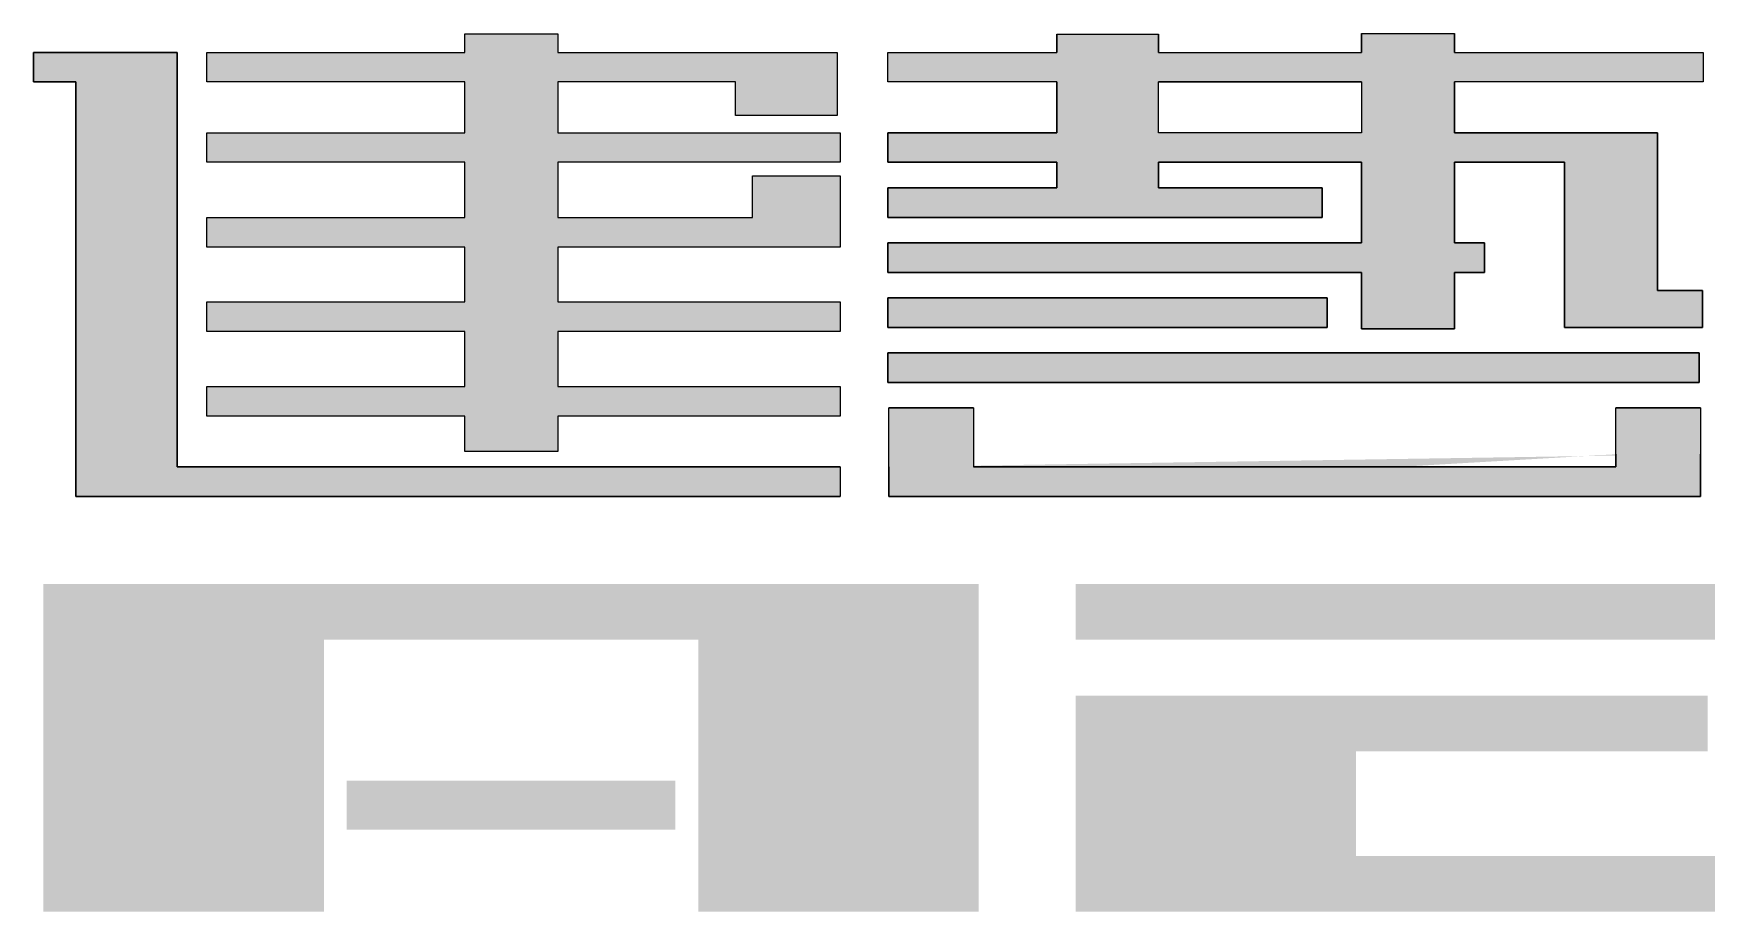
# Model space of a CAD drawing. Extents: x -809667 to 586099, y 3084146 to 3634412.
# Drawn here: x 380336.78 to 380352.23, y 3087135.89 to 3087144 of the extents above; entities that cross this region are included whole.
import ezdxf

# ---------------------------------------------------------------- set-up
doc = ezdxf.new("R2010")
doc.units = 0
doc.header["$LTSCALE"] = 0.5
doc.layers.add('PUB_TITLE', color=4, linetype='CONTINUOUS')

msp = doc.modelspace()

# ---------------------------------------------------------------- hatches: boundary and pattern name
at = {"layer": 'PUB_TITLE'}
for points in [[(380340.765, 3087143.081), (380340.765, 3087143.55), (380338.382, 3087143.55), (380338.382, 3087143.823), (380340.765, 3087143.823), (380340.765, 3087143.996), (380341.625, 3087143.996), (380341.625, 3087143.823), (380344.203, 3087143.823), (380344.203, 3087143.55), (380344.203, 3087143.239), (380343.265, 3087143.239), (380343.265, 3087143.55), (380341.625, 3087143.55), (380341.625, 3087143.081), (380344.23, 3087143.081), (380344.23, 3087142.808), (380341.625, 3087142.808), (380341.625, 3087142.3), (380343.422, 3087142.3), (380343.422, 3087142.684), (380344.23, 3087142.684), (380344.23, 3087142.3), (380344.23, 3087142.026), (380341.625, 3087142.026), (380341.625, 3087141.519), (380344.23, 3087141.519), (380344.23, 3087141.245), (380341.625, 3087141.245), (380341.625, 3087140.737), (380344.23, 3087140.737), (380344.23, 3087140.464), (380341.625, 3087140.464), (380341.625, 3087140.138), (380340.765, 3087140.138), (380340.765, 3087140.464), (380338.382, 3087140.464), (380338.382, 3087140.737), (380340.765, 3087140.737), (380340.765, 3087141.245), (380338.382, 3087141.245), (380338.382, 3087141.519), (380340.765, 3087141.519), (380340.765, 3087142.026), (380338.382, 3087142.026), (380338.382, 3087142.3), (380340.765, 3087142.3), (380340.765, 3087142.808), (380338.382, 3087142.808), (380338.382, 3087143.081)], [(380340.765, 3087143.081), (380340.765, 3087143.55), (380338.382, 3087143.55), (380338.382, 3087143.823), (380340.765, 3087143.823), (380340.765, 3087143.996), (380341.625, 3087143.996), (380341.625, 3087143.823), (380344.203, 3087143.823), (380344.203, 3087143.55), (380344.203, 3087143.239), (380343.265, 3087143.239), (380343.265, 3087143.55), (380341.625, 3087143.55), (380341.625, 3087143.081), (380344.23, 3087143.081), (380344.23, 3087142.808), (380341.625, 3087142.808), (380341.625, 3087142.3), (380343.422, 3087142.3), (380343.422, 3087142.684), (380344.23, 3087142.684), (380344.23, 3087142.3), (380344.23, 3087142.026), (380341.625, 3087142.026), (380341.625, 3087141.519), (380344.23, 3087141.519), (380344.23, 3087141.245), (380341.625, 3087141.245), (380341.625, 3087140.737), (380344.23, 3087140.737), (380344.23, 3087140.464), (380341.625, 3087140.464), (380341.625, 3087140.138), (380340.765, 3087140.138), (380340.765, 3087140.464), (380338.382, 3087140.464), (380338.382, 3087140.737), (380340.765, 3087140.737), (380340.765, 3087141.245), (380338.382, 3087141.245), (380338.382, 3087141.519), (380340.765, 3087141.519), (380340.765, 3087142.026), (380338.382, 3087142.026), (380338.382, 3087142.3), (380340.765, 3087142.3), (380340.765, 3087142.808), (380338.382, 3087142.808), (380338.382, 3087143.081)], [(380336.78, 3087143.823), (380338.109, 3087143.823), (380338.109, 3087139.995), (380344.23, 3087139.995), (380344.23, 3087139.722), (380337.171, 3087139.722), (380337.171, 3087143.55), (380336.78, 3087143.55)], [(380336.78, 3087143.823), (380338.109, 3087143.823), (380338.109, 3087139.995), (380344.23, 3087139.995), (380344.23, 3087139.722), (380337.171, 3087139.722), (380337.171, 3087143.55), (380336.78, 3087143.55)]]:
    msp.add_hatch(color=256, dxfattribs=at).paths.add_polyline_path(points)
h = msp.add_hatch(color=256, dxfattribs=at)
h.paths.add_polyline_path([(380346.234, 3087143.993), (380347.172, 3087143.993), (380347.172, 3087143.823), (380349.047, 3087143.823), (380349.047, 3087143.998), (380349.906, 3087143.998), (380349.906, 3087143.823), (380352.203, 3087143.823), (380352.203, 3087143.55), (380349.906, 3087143.55), (380349.906, 3087143.081), (380351.782, 3087143.081), (380351.782, 3087141.625), (380352.197, 3087141.625), (380352.197, 3087141.284), (380350.922, 3087141.284), (380350.922, 3087142.808), (380349.906, 3087142.808), (380349.906, 3087142.066), (380350.183, 3087142.066), (380350.183, 3087141.792), (380349.906, 3087141.792), (380349.906, 3087141.27), (380349.047, 3087141.27), (380349.047, 3087141.792), (380344.672, 3087141.792), (380344.672, 3087142.066), (380349.047, 3087142.066), (380349.047, 3087142.808), (380347.172, 3087142.808), (380347.172, 3087142.573), (380348.683, 3087142.573), (380348.683, 3087142.3), (380344.672, 3087142.3), (380344.672, 3087142.573), (380346.234, 3087142.573), (380346.234, 3087142.808), (380344.672, 3087142.808), (380344.672, 3087143.081), (380346.234, 3087143.081), (380346.234, 3087143.55), (380344.672, 3087143.55), (380344.672, 3087143.823), (380346.234, 3087143.823)])
h.paths.add_polyline_path([(380347.172, 3087143.55), (380349.047, 3087143.55), (380349.047, 3087143.081), (380347.172, 3087143.081)], flags=16)
h = msp.add_hatch(color=256, dxfattribs=at)
h.paths.add_polyline_path([(380344.682, 3087140.542), (380345.463, 3087140.542), (380345.463, 3087139.995), (380351.396, 3087139.995), (380351.396, 3087140.542), (380352.177, 3087140.542), (380352.177, 3087139.722), (380344.682, 3087139.722)])
h.paths.add_polyline_path([(380344.672, 3087141.05), (380352.166, 3087141.05), (380352.166, 3087140.776), (380344.672, 3087140.776)])
h.paths.add_polyline_path([(380344.672, 3087141.558), (380348.729, 3087141.558), (380348.729, 3087141.284), (380344.672, 3087141.284)])
h = msp.add_hatch(color=256, dxfattribs=at)
h.paths.add_polyline_path([(380344.682, 3087140.542), (380345.463, 3087140.542), (380345.463, 3087139.995), (380351.396, 3087139.995), (380351.396, 3087140.542), (380352.177, 3087140.542), (380352.177, 3087139.722), (380344.682, 3087139.722)])
h.paths.add_polyline_path([(380344.672, 3087141.05), (380352.166, 3087141.05), (380352.166, 3087140.776), (380344.672, 3087140.776)])
h.paths.add_polyline_path([(380344.672, 3087141.558), (380348.729, 3087141.558), (380348.729, 3087141.284), (380344.672, 3087141.284)])
h = msp.add_hatch(color=256, dxfattribs=at)
h.paths.add_polyline_path([(380345.463, 3087140.542), (380344.682, 3087140.542), (380344.682, 3087139.722), (380352.177, 3087139.722), (380352.177, 3087140.542), (380351.396, 3087140.542), (380351.396, 3087139.995), (380345.463, 3087139.995)])
h.paths.add_polyline_path([(380352.177, 3087139.722), (380344.682, 3087139.722)], flags=16)
h.paths.add_polyline_path([(380345.463, 3087139.995), (380351.396, 3087139.995)], flags=16)
h.paths.add_polyline_path([(380345.463, 3087139.995), (380351.313, 3087139.995)], flags=16)
h.paths.add_polyline_path([(380345.463, 3087140.112), (380345.463, 3087139.995)], flags=16)
h.paths.add_polyline_path([(380344.682, 3087139.722), (380344.682, 3087140.112)], flags=16)
h.paths.add_polyline_path([(380352.094, 3087139.722), (380344.682, 3087139.722)], flags=16)
edge = h.paths.add_edge_path(flags=17)
edge.add_line((380351.396, 3087140.112), (380351.396, 3087139.995))
edge.add_line((380352.177, 3087139.722), (380352.177, 3087140.112))
edge.add_line((380344.682, 3087139.995), (380344.682, 3087139.722))
h = msp.add_hatch(color=256, dxfattribs=at)
h.paths.add_polyline_path([(380346.405, 3087137.883), (380346.405, 3087135.889), (380355.045, 3087135.889), (380355.045, 3087138.913), (380346.405, 3087138.913), (380346.405, 3087138.4), (380352.453, 3087138.4), (380352.453, 3087136.402), (380348.997, 3087136.402), (380348.997, 3087137.37), (380352.243, 3087137.37), (380352.243, 3087137.883)])
h.paths.add_polyline_path([(380339.674, 3087137.099), (380342.71, 3087137.099), (380342.71, 3087136.645), (380339.674, 3087136.645)], flags=17)
h.paths.add_polyline_path([(380339.464, 3087138.4), (380342.92, 3087138.4), (380342.92, 3087135.889), (380345.512, 3087135.889), (380345.512, 3087138.913), (380336.872, 3087138.913), (380336.872, 3087135.889), (380339.464, 3087135.889)])
h.paths.add_polyline_path([(380365.47, 3087135.889), (380365.47, 3087138.913), (380368.062, 3087138.913), (380368.062, 3087135.889)])
h.paths.add_polyline_path([(380364.578, 3087135.889), (380364.578, 3087136.343), (380358.53, 3087136.343), (380358.53, 3087138.46), (380364.578, 3087138.46), (380364.578, 3087138.913), (380355.938, 3087138.913), (380355.938, 3087135.889)])
edge = h.paths.add_edge_path()
edge.add_line((380346.405, 3087135.889), (380348.056, 3087135.889))

# ---------------------------------------------------------------- linework, layer by layer
for p, q in [((380340.765, 3087143.823), (380340.765, 3087143.996)), ((380340.765, 3087143.996), (380341.625, 3087143.996)), ((380340.765, 3087143.823), (380340.765, 3087143.996)), ((380340.765, 3087143.996), (380341.625, 3087143.996)), ((380341.625, 3087143.996), (380341.625, 3087143.823)), ((380341.625, 3087143.996), (380341.625, 3087143.823)), ((380346.234, 3087143.993), (380346.234, 3087143.823)), ((380346.234, 3087143.993), (380347.172, 3087143.993)), ((380346.273, 3087143.993), (380347.172, 3087143.993)), ((380347.172, 3087143.823), (380347.172, 3087143.993)), ((380349.047, 3087143.998), (380349.047, 3087143.823)), ((380349.047, 3087143.998), (380349.906, 3087143.998)), ((380349.906, 3087143.823), (380349.906, 3087143.998)), ((380338.109, 3087143.823), (380336.78, 3087143.823)), ((380336.78, 3087143.823), (380336.78, 3087143.55)), ((380336.78, 3087143.823), (380338.109, 3087143.823)), ((380336.78, 3087143.55), (380336.78, 3087143.823)), ((380338.109, 3087143.823), (380336.78, 3087143.823)), ((380336.78, 3087143.823), (380336.78, 3087143.55)), ((380336.78, 3087143.823), (380338.109, 3087143.823)), ((380336.78, 3087143.55), (380336.78, 3087143.823)), ((380338.109, 3087139.995), (380338.109, 3087143.823)), ((380338.109, 3087143.823), (380338.109, 3087139.995)), ((380338.109, 3087139.995), (380338.109, 3087143.823)), ((380338.109, 3087143.823), (380338.109, 3087139.995)), ((380338.382, 3087143.55), (380338.382, 3087143.823)), ((380338.382, 3087143.823), (380340.765, 3087143.823)), ((380338.382, 3087143.55), (380338.382, 3087143.823)), ((380338.382, 3087143.823), (380340.765, 3087143.823)), ((380341.625, 3087143.823), (380344.203, 3087143.823)), ((380341.625, 3087143.823), (380344.203, 3087143.823)), ((380344.203, 3087143.823), (380344.203, 3087143.55)), ((380344.203, 3087143.823), (380344.203, 3087143.55)), ((380344.672, 3087143.55), (380344.672, 3087143.823)), ((380344.672, 3087143.55), (380344.672, 3087143.823)), ((380344.672, 3087143.55), (380344.672, 3087143.823)), ((380344.672, 3087143.823), (380346.234, 3087143.823)), ((380344.672, 3087143.55), (380344.672, 3087143.823)), ((380347.172, 3087143.823), (380349.047, 3087143.823)), ((380347.445, 3087143.823), (380349.047, 3087143.823)), ((380349.906, 3087143.823), (380352.203, 3087143.823)), ((380350.421, 3087143.823), (380352.203, 3087143.823)), ((380350.421, 3087143.823), (380352.203, 3087143.823)), ((380350.421, 3087143.823), (380352.203, 3087143.823)), ((380352.203, 3087143.823), (380352.203, 3087143.55)), ((380352.203, 3087143.823), (380352.203, 3087143.55)), ((380352.203, 3087143.823), (380352.203, 3087143.55)), ((380352.203, 3087143.823), (380352.203, 3087143.55)), ((380336.78, 3087143.55), (380337.171, 3087143.55)), ((380337.171, 3087143.55), (380336.78, 3087143.55)), ((380336.78, 3087143.55), (380337.171, 3087143.55)), ((380337.171, 3087143.55), (380336.78, 3087143.55)), ((380337.171, 3087143.55), (380337.171, 3087139.722)), ((380337.171, 3087139.722), (380337.171, 3087143.55)), ((380337.171, 3087143.55), (380337.171, 3087139.722)), ((380337.171, 3087139.722), (380337.171, 3087143.55)), ((380340.765, 3087143.55), (380338.382, 3087143.55)), ((380340.765, 3087143.55), (380338.382, 3087143.55)), ((380340.765, 3087143.081), (380340.765, 3087143.55)), ((380340.765, 3087143.081), (380340.765, 3087143.55)), ((380343.265, 3087143.55), (380341.625, 3087143.55)), ((380341.625, 3087143.55), (380341.625, 3087143.081)), ((380343.265, 3087143.55), (380341.625, 3087143.55)), ((380341.625, 3087143.55), (380341.625, 3087143.081)), ((380343.265, 3087143.239), (380343.265, 3087143.55)), ((380343.265, 3087143.239), (380343.265, 3087143.55)), ((380344.203, 3087143.55), (380344.203, 3087143.239)), ((380344.203, 3087143.55), (380344.203, 3087143.239)), ((380346.234, 3087143.55), (380344.672, 3087143.55)), ((380346.234, 3087143.55), (380344.672, 3087143.55)), ((380346.234, 3087143.55), (380346.234, 3087143.081)), ((380347.172, 3087143.081), (380347.172, 3087143.55)), ((380349.047, 3087143.55), (380347.172, 3087143.55)), ((380349.047, 3087143.55), (380349.047, 3087143.081)), ((380349.906, 3087143.081), (380349.906, 3087143.55)), ((380352.203, 3087143.55), (380349.906, 3087143.55)), ((380352.203, 3087143.55), (380350.421, 3087143.55)), ((380352.203, 3087143.55), (380350.421, 3087143.55)), ((380352.203, 3087143.55), (380350.421, 3087143.55)), ((380346.234, 3087143.33), (380346.234, 3087143.081)), ((380347.172, 3087143.081), (380347.172, 3087143.33)), ((380349.906, 3087143.081), (380349.906, 3087143.334)), ((380344.203, 3087143.239), (380343.265, 3087143.239)), ((380344.203, 3087143.239), (380343.265, 3087143.239)), ((380338.382, 3087142.808), (380338.382, 3087143.081)), ((380338.382, 3087143.081), (380340.765, 3087143.081)), ((380338.382, 3087142.808), (380338.382, 3087143.081)), ((380338.382, 3087143.081), (380340.765, 3087143.081)), ((380341.625, 3087143.081), (380344.23, 3087143.081)), ((380341.625, 3087143.081), (380344.23, 3087143.081)), ((380344.23, 3087143.081), (380344.23, 3087142.808)), ((380344.23, 3087143.081), (380344.23, 3087142.808)), ((380346.234, 3087143.081), (380344.672, 3087143.081)), ((380344.672, 3087143.081), (380344.672, 3087142.808)), ((380346.234, 3087143.081), (380344.672, 3087143.081)), ((380344.672, 3087143.081), (380344.672, 3087142.808)), ((380349.047, 3087143.081), (380347.172, 3087143.081)), ((380349.047, 3087143.081), (380347.172, 3087143.081)), ((380351.782, 3087143.081), (380349.906, 3087143.081)), ((380351.782, 3087143.081), (380349.906, 3087143.081)), ((380351.782, 3087141.625), (380351.782, 3087143.081)), ((380351.782, 3087141.625), (380351.782, 3087143.081)), ((380340.765, 3087142.808), (380338.382, 3087142.808)), ((380340.765, 3087142.808), (380338.382, 3087142.808)), ((380340.765, 3087142.3), (380340.765, 3087142.808)), ((380340.765, 3087142.3), (380340.765, 3087142.808)), ((380344.23, 3087142.808), (380341.625, 3087142.808)), ((380341.625, 3087142.808), (380341.625, 3087142.3)), ((380344.23, 3087142.808), (380341.625, 3087142.808)), ((380341.625, 3087142.808), (380341.625, 3087142.3)), ((380344.672, 3087142.808), (380346.234, 3087142.808)), ((380344.672, 3087142.808), (380346.234, 3087142.808)), ((380346.234, 3087142.808), (380346.234, 3087142.573)), ((380346.234, 3087142.808), (380346.234, 3087142.573)), ((380347.172, 3087142.573), (380347.172, 3087142.808)), ((380347.172, 3087142.808), (380349.047, 3087142.808)), ((380347.172, 3087142.573), (380347.172, 3087142.808)), ((380347.172, 3087142.808), (380349.047, 3087142.808)), ((380349.047, 3087142.808), (380349.047, 3087142.066)), ((380349.047, 3087142.808), (380349.047, 3087142.066)), ((380349.906, 3087142.066), (380349.906, 3087142.808)), ((380349.906, 3087142.808), (380350.922, 3087142.808)), ((380349.906, 3087142.066), (380349.906, 3087142.808)), ((380349.906, 3087142.808), (380350.922, 3087142.808)), ((380350.922, 3087142.808), (380350.922, 3087141.284)), ((380350.922, 3087142.808), (380350.922, 3087141.284)), ((380343.422, 3087142.3), (380343.422, 3087142.684)), ((380343.422, 3087142.684), (380344.23, 3087142.684)), ((380343.422, 3087142.3), (380343.422, 3087142.684)), ((380343.422, 3087142.684), (380344.23, 3087142.684)), ((380344.23, 3087142.684), (380344.23, 3087142.3)), ((380344.23, 3087142.684), (380344.23, 3087142.3)), ((380346.234, 3087142.573), (380344.672, 3087142.573)), ((380344.672, 3087142.573), (380344.672, 3087142.3)), ((380346.234, 3087142.573), (380344.672, 3087142.573)), ((380344.672, 3087142.573), (380344.672, 3087142.3)), ((380348.683, 3087142.573), (380347.172, 3087142.573)), ((380348.683, 3087142.573), (380347.172, 3087142.573)), ((380348.683, 3087142.3), (380348.683, 3087142.573)), ((380348.683, 3087142.3), (380348.683, 3087142.573)), ((380338.382, 3087142.026), (380338.382, 3087142.3)), ((380338.382, 3087142.3), (380340.765, 3087142.3)), ((380338.382, 3087142.026), (380338.382, 3087142.3)), ((380338.382, 3087142.3), (380340.765, 3087142.3)), ((380341.625, 3087142.3), (380343.422, 3087142.3)), ((380341.625, 3087142.3), (380343.422, 3087142.3)), ((380344.23, 3087142.3), (380344.23, 3087142.026)), ((380344.23, 3087142.3), (380344.23, 3087142.026)), ((380344.672, 3087142.3), (380348.683, 3087142.3)), ((380344.672, 3087142.3), (380348.683, 3087142.3)), ((380340.765, 3087142.026), (380338.382, 3087142.026)), ((380340.765, 3087142.026), (380338.382, 3087142.026)), ((380340.765, 3087141.519), (380340.765, 3087142.026)), ((380340.765, 3087141.519), (380340.765, 3087142.026)), ((380344.23, 3087142.026), (380341.625, 3087142.026)), ((380341.625, 3087142.026), (380341.625, 3087141.519)), ((380344.23, 3087142.026), (380341.625, 3087142.026)), ((380341.625, 3087142.026), (380341.625, 3087141.519)), ((380349.047, 3087142.066), (380344.672, 3087142.066)), ((380344.672, 3087142.066), (380344.672, 3087141.792)), ((380349.047, 3087142.066), (380344.672, 3087142.066)), ((380344.672, 3087142.066), (380344.672, 3087141.792)), ((380350.183, 3087142.066), (380349.906, 3087142.066)), ((380350.183, 3087142.066), (380349.906, 3087142.066)), ((380350.183, 3087141.792), (380350.183, 3087142.066)), ((380350.183, 3087141.792), (380350.183, 3087142.066)), ((380344.672, 3087141.792), (380349.047, 3087141.792)), ((380344.672, 3087141.792), (380349.047, 3087141.792)), ((380349.047, 3087141.792), (380349.047, 3087141.27)), ((380349.047, 3087141.792), (380349.047, 3087141.27)), ((380349.906, 3087141.27), (380349.906, 3087141.792)), ((380349.906, 3087141.792), (380350.183, 3087141.792)), ((380349.906, 3087141.27), (380349.906, 3087141.792)), ((380349.906, 3087141.792), (380350.183, 3087141.792)), ((380352.197, 3087141.625), (380351.782, 3087141.625)), ((380352.197, 3087141.625), (380351.782, 3087141.625)), ((380352.197, 3087141.284), (380352.197, 3087141.625)), ((380352.197, 3087141.284), (380352.197, 3087141.625)), ((380338.382, 3087141.245), (380338.382, 3087141.519)), ((380338.382, 3087141.519), (380340.765, 3087141.519)), ((380338.382, 3087141.245), (380338.382, 3087141.519)), ((380338.382, 3087141.519), (380340.765, 3087141.519)), ((380341.625, 3087141.519), (380344.23, 3087141.519)), ((380341.625, 3087141.519), (380344.23, 3087141.519)), ((380344.23, 3087141.519), (380344.23, 3087141.245)), ((380344.23, 3087141.519), (380344.23, 3087141.245)), ((380348.729, 3087141.558), (380344.672, 3087141.558)), ((380344.672, 3087141.558), (380344.672, 3087141.284)), ((380348.729, 3087141.558), (380344.672, 3087141.558)), ((380344.672, 3087141.558), (380344.672, 3087141.284)), ((380348.729, 3087141.284), (380348.729, 3087141.558)), ((380348.729, 3087141.284), (380348.729, 3087141.558)), ((380340.765, 3087141.245), (380338.382, 3087141.245)), ((380340.765, 3087141.245), (380338.382, 3087141.245)), ((380340.765, 3087140.737), (380340.765, 3087141.245)), ((380340.765, 3087140.737), (380340.765, 3087141.245)), ((380344.23, 3087141.245), (380341.625, 3087141.245)), ((380341.625, 3087141.245), (380341.625, 3087140.737)), ((380344.23, 3087141.245), (380341.625, 3087141.245)), ((380341.625, 3087141.245), (380341.625, 3087140.737)), ((380344.672, 3087141.284), (380348.729, 3087141.284)), ((380344.672, 3087141.284), (380348.729, 3087141.284)), ((380349.047, 3087141.27), (380349.906, 3087141.27)), ((380349.047, 3087141.27), (380349.906, 3087141.27)), ((380350.922, 3087141.284), (380351.847, 3087141.284)), ((380350.922, 3087141.284), (380351.847, 3087141.284)), ((380351.847, 3087141.284), (380352.197, 3087141.284)), ((380351.847, 3087141.284), (380352.197, 3087141.284)), ((380352.166, 3087141.05), (380344.672, 3087141.05)), ((380344.672, 3087141.05), (380344.672, 3087140.776)), ((380352.166, 3087141.05), (380344.672, 3087141.05)), ((380344.672, 3087141.05), (380344.672, 3087140.776)), ((380352.166, 3087140.776), (380352.166, 3087141.05)), ((380352.166, 3087140.776), (380352.166, 3087141.05)), ((380338.382, 3087140.464), (380338.382, 3087140.737)), ((380338.382, 3087140.737), (380340.765, 3087140.737)), ((380338.382, 3087140.464), (380338.382, 3087140.737)), ((380338.382, 3087140.737), (380340.765, 3087140.737)), ((380341.625, 3087140.737), (380344.23, 3087140.737)), ((380341.625, 3087140.737), (380344.23, 3087140.737)), ((380344.23, 3087140.737), (380344.23, 3087140.464)), ((380344.23, 3087140.737), (380344.23, 3087140.464)), ((380344.672, 3087140.776), (380352.166, 3087140.776)), ((380344.672, 3087140.776), (380352.166, 3087140.776)), ((380344.682, 3087139.722), (380344.682, 3087140.542)), ((380345.463, 3087140.542), (380344.682, 3087140.542)), ((380344.682, 3087139.722), (380344.682, 3087140.542)), ((380345.463, 3087140.542), (380344.682, 3087140.542)), ((380345.463, 3087140.542), (380345.463, 3087139.995)), ((380345.463, 3087140.542), (380345.463, 3087139.995)), ((380352.177, 3087140.542), (380351.396, 3087140.542)), ((380351.396, 3087139.995), (380351.396, 3087140.542)), ((380352.177, 3087140.542), (380351.396, 3087140.542)), ((380351.396, 3087139.995), (380351.396, 3087140.542)), ((380352.177, 3087140.542), (380352.177, 3087139.722)), ((380352.177, 3087140.542), (380352.177, 3087139.722)), ((380340.765, 3087140.464), (380338.382, 3087140.464)), ((380340.765, 3087140.464), (380338.382, 3087140.464)), ((380340.765, 3087140.138), (380340.765, 3087140.464)), ((380340.765, 3087140.138), (380340.765, 3087140.464)), ((380344.23, 3087140.464), (380341.625, 3087140.464)), ((380341.625, 3087140.464), (380341.625, 3087140.138)), ((380344.23, 3087140.464), (380341.625, 3087140.464)), ((380341.625, 3087140.464), (380341.625, 3087140.138)), ((380341.625, 3087140.138), (380340.765, 3087140.138)), ((380341.625, 3087140.138), (380340.765, 3087140.138)), ((380344.682, 3087139.722), (380344.682, 3087140.112)), ((380344.682, 3087139.722), (380344.682, 3087140.112)), ((380344.682, 3087139.722), (380344.682, 3087140.112)), ((380344.682, 3087139.722), (380344.682, 3087140.112)), ((380345.463, 3087140.112), (380345.463, 3087139.995)), ((380345.463, 3087140.112), (380345.463, 3087139.995)), ((380345.463, 3087140.112), (380345.463, 3087139.995)), ((380345.463, 3087140.112), (380345.463, 3087139.995)), ((380351.396, 3087140.112), (380351.396, 3087139.995)), ((380351.396, 3087140.112), (380351.396, 3087139.995)), ((380352.177, 3087139.722), (380352.177, 3087140.112)), ((380352.177, 3087139.722), (380352.177, 3087140.112)), ((380344.23, 3087139.995), (380338.109, 3087139.995)), ((380338.109, 3087139.995), (380344.23, 3087139.995)), ((380344.23, 3087139.995), (380338.109, 3087139.995)), ((380338.109, 3087139.995), (380344.23, 3087139.995)), ((380344.23, 3087139.995), (380344.23, 3087139.722)), ((380344.23, 3087139.995), (380344.23, 3087139.722)), ((380344.23, 3087139.995), (380344.23, 3087139.722)), ((380344.23, 3087139.995), (380344.23, 3087139.722)), ((380344.682, 3087139.995), (380344.682, 3087139.722)), ((380344.682, 3087139.995), (380344.682, 3087139.722)), ((380345.463, 3087139.995), (380351.313, 3087139.995)), ((380345.463, 3087139.995), (380351.313, 3087139.995)), ((380351.396, 3087139.995), (380345.463, 3087139.995)), ((380345.463, 3087139.995), (380351.396, 3087139.995)), ((380345.463, 3087139.995), (380351.313, 3087139.995)), ((380345.463, 3087139.995), (380351.313, 3087139.995)), ((380351.396, 3087139.995), (380345.463, 3087139.995)), ((380345.463, 3087139.995), (380351.396, 3087139.995)), ((380337.171, 3087139.722), (380344.23, 3087139.722)), ((380344.23, 3087139.722), (380337.171, 3087139.722)), ((380337.171, 3087139.722), (380344.23, 3087139.722)), ((380344.23, 3087139.722), (380337.171, 3087139.722)), ((380352.094, 3087139.722), (380344.682, 3087139.722)), ((380352.094, 3087139.722), (380344.682, 3087139.722)), ((380344.682, 3087139.722), (380352.177, 3087139.722)), ((380352.177, 3087139.722), (380344.682, 3087139.722)), ((380352.094, 3087139.722), (380344.682, 3087139.722)), ((380352.094, 3087139.722), (380344.682, 3087139.722)), ((380344.682, 3087139.722), (380352.177, 3087139.722)), ((380352.177, 3087139.722), (380344.682, 3087139.722))]:
    msp.add_line(p, q, dxfattribs=at)
for points in [[(380346.234, 3087143.993), (380347.172, 3087143.993), (380347.172, 3087143.823), (380349.047, 3087143.823), (380349.047, 3087143.998), (380349.906, 3087143.998), (380349.906, 3087143.823), (380352.203, 3087143.823), (380352.203, 3087143.55), (380349.906, 3087143.55), (380349.906, 3087143.081), (380351.782, 3087143.081), (380351.782, 3087141.625), (380352.197, 3087141.625), (380352.197, 3087141.284), (380350.922, 3087141.284), (380350.922, 3087142.808), (380349.906, 3087142.808), (380349.906, 3087142.066), (380350.183, 3087142.066), (380350.183, 3087141.792), (380349.906, 3087141.792), (380349.906, 3087141.27), (380349.047, 3087141.27), (380349.047, 3087141.792), (380344.672, 3087141.792), (380344.672, 3087142.066), (380349.047, 3087142.066), (380349.047, 3087142.808), (380347.172, 3087142.808), (380347.172, 3087142.573), (380348.683, 3087142.573), (380348.683, 3087142.3), (380344.672, 3087142.3), (380344.672, 3087142.573), (380346.234, 3087142.573), (380346.234, 3087142.808), (380344.672, 3087142.808), (380344.672, 3087143.081), (380346.234, 3087143.081), (380346.234, 3087143.55), (380344.672, 3087143.55), (380344.672, 3087143.823), (380346.234, 3087143.823)], [(380344.672, 3087141.558), (380348.729, 3087141.558), (380348.729, 3087141.284), (380344.672, 3087141.284)], [(380344.672, 3087141.558), (380348.729, 3087141.558), (380348.729, 3087141.284), (380344.672, 3087141.284)], [(380344.672, 3087141.05), (380352.166, 3087141.05), (380352.166, 3087140.776), (380344.672, 3087140.776)], [(380344.672, 3087141.05), (380352.166, 3087141.05), (380352.166, 3087140.776), (380344.672, 3087140.776)], [(380344.682, 3087140.542), (380345.463, 3087140.542), (380345.463, 3087139.995), (380351.396, 3087139.995), (380351.396, 3087140.542), (380352.177, 3087140.542), (380352.177, 3087139.722), (380344.682, 3087139.722)], [(380344.682, 3087140.542), (380345.463, 3087140.542), (380345.463, 3087139.995), (380351.396, 3087139.995), (380351.396, 3087140.542), (380352.177, 3087140.542), (380352.177, 3087139.722), (380344.682, 3087139.722)]]:
    msp.add_lwpolyline(points, close=True, dxfattribs=at)
msp.add_lwpolyline([(380347.172, 3087143.55), (380349.047, 3087143.55), (380349.047, 3087143.081), (380347.172, 3087143.081), (380347.172, 3087143.55)], dxfattribs=at)

doc.saveas('drawing.dxf')
